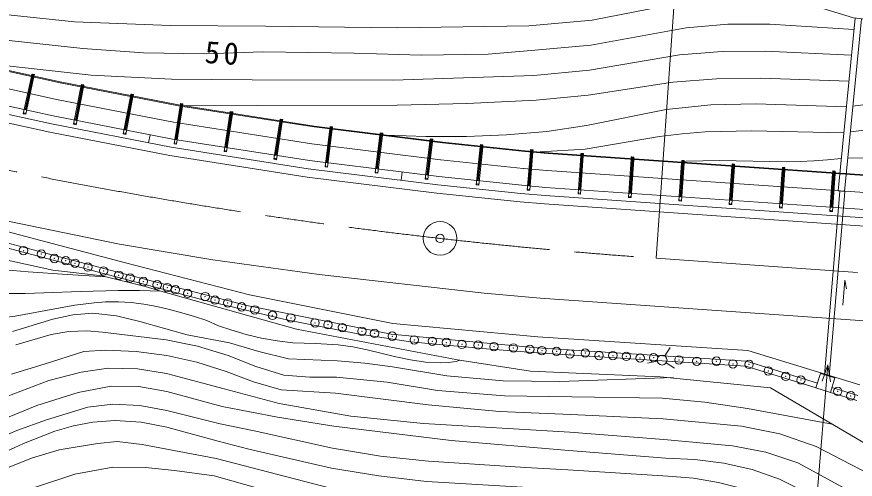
# Model space of a CAD drawing. Units: millimetres, scale not verified. Extents: x 40000 to 680000, y 20000 to 380000.
# Drawn here: x 333516 to 383341, y 259327 to 286784 of the extents above; entities that cross this region are included whole.
import ezdxf

# ---------------------------------------------------------------- set-up
doc = ezdxf.new("R2010")
doc.units = ezdxf.units.MM
doc.header["$LTSCALE"] = 1000
doc.header["$PDMODE"] = 32
doc.header["$PDSIZE"] = 500
doc.linetypes.add('CHAIN', pattern=[18.5, 12, -1.5, 3.5, -1.5])
for name, color, linetype, lineweight in [('M-BGD', 7, 'Continuous', 13), ('M-BMK', 2, 'CHAIN', 13), ('M-BMK-OTRS', 5, 'Continuous', 13), ('M-STR-HTXT', 7, 'Continuous', 13), ('M-STR-STRC', 7, 'Continuous', 13)]:
    doc.layers.add(name, color=color, linetype=linetype, lineweight=lineweight)
doc.styles.add('ＭＳ ゴシック', font='')
doc.styles.get('ＭＳ ゴシック').set_extended_font_data('MS Gothic')

msp = doc.modelspace()

# ---------------------------------------------------------------- linework, layer by layer
at = {"layer": 'M-BGD'}
for p, q in [((371510, 272447), (373608, 302373)), ((383246, 286727), (379844, 287751)), ((382324, 276449), (383331, 286702)), ((382702, 276412), (383710, 286670)), ((383246, 286727), (409120, 283521)), ((329487, 284367), (336100, 282917)), ((329250, 283334), (335885, 281879)), ((333905, 281028), (334390, 283241)), ((334012, 281261), (334443, 283229)), ((334051, 281252), (334482, 283220)), ((334051, 280996), (334536, 283209)), ((334390, 283241), (334421, 283382)), ((334415, 283240), (334445, 283377)), ((334513, 283219), (334415, 283240)), ((334445, 283377), (334421, 283382)), ((334567, 283350), (334445, 283377)), ((334480, 283311), (334491, 283365)), ((334483, 283326), (334487, 283325)), ((334484, 283310), (334496, 283364)), ((334496, 283364), (334491, 283365)), ((334513, 283219), (334543, 283356)), ((334536, 283209), (334567, 283350)), ((336099, 282917), (343137, 281551)), ((336896, 280404), (337328, 282628)), ((336998, 280639), (337382, 282617)), ((337037, 280632), (337421, 282610)), ((337043, 280376), (337475, 282599)), ((337328, 282628), (337355, 282770)), ((337353, 282628), (337380, 282765)), ((337451, 282609), (337353, 282628)), ((337502, 282742), (337355, 282770)), ((337416, 282700), (337426, 282754)), ((337419, 282715), (337423, 282714)), ((337420, 282699), (337431, 282753)), ((337431, 282753), (337426, 282754)), ((337451, 282609), (337478, 282746)), ((337475, 282599), (337502, 282742)), ((329026, 282354), (335682, 280895)), ((339841, 279833), (340273, 282056)), ((339943, 280068), (340327, 282046)), ((339982, 280060), (340366, 282038)), ((339988, 279804), (340420, 282028)), ((340273, 282056), (340300, 282199)), ((340298, 282056), (340325, 282194)), ((340396, 282037), (340298, 282056)), ((340325, 282194), (340300, 282199)), ((340423, 282175), (340325, 282194)), ((340361, 282129), (340371, 282183)), ((340364, 282143), (340368, 282142)), ((340365, 282128), (340376, 282182)), ((340376, 282182), (340371, 282183)), ((340396, 282037), (340423, 282175)), ((340420, 282028), (340448, 282170)), ((340423, 282175), (340448, 282170)), ((328917, 281881), (335584, 280420)), ((335885, 281879), (342935, 280511)), ((343135, 281552), (351190, 280292)), ((343220, 281488), (343243, 281631)), ((343267, 281627), (343243, 281631)), ((343246, 281489), (343267, 281627)), ((343391, 281608), (343267, 281627)), ((343306, 281564), (343314, 281618)), ((343308, 281578), (343312, 281577)), ((343310, 281563), (343319, 281617)), ((343319, 281617), (343314, 281618)), ((343344, 281473), (343366, 281612)), ((343368, 281465), (343391, 281608)), ((334051, 280996), (333905, 281028)), ((342870, 279250), (343220, 281488)), ((342963, 279488), (343275, 281479)), ((343003, 279482), (343314, 281473)), ((343018, 279227), (343368, 281465)), ((343344, 281473), (343246, 281489)), ((345834, 278786), (346184, 281024)), ((345927, 279025), (346238, 281016)), ((346184, 281024), (346207, 281167)), ((346355, 281144), (346207, 281167)), ((346210, 281025), (346231, 281164)), ((346308, 281010), (346210, 281025)), ((346270, 281100), (346278, 281154)), ((346272, 281114), (346276, 281114)), ((346274, 281099), (346283, 281153)), ((346283, 281153), (346278, 281154)), ((346308, 281010), (346330, 281148)), ((346332, 281001), (346355, 281144)), ((335682, 280895), (342779, 279517)), ((345967, 279019), (346278, 281009)), ((345982, 278763), (346332, 281001)), ((348798, 278323), (349148, 280560)), ((348891, 278561), (349202, 280552)), ((348931, 278555), (349242, 280546)), ((348946, 278300), (349296, 280537)), ((349148, 280560), (349171, 280704)), ((349195, 280700), (349171, 280704)), ((349174, 280562), (349195, 280700)), ((349272, 280546), (349174, 280562)), ((349294, 280684), (349195, 280700)), ((349234, 280636), (349242, 280690)), ((349236, 280651), (349240, 280650)), ((349238, 280636), (349247, 280690)), ((349247, 280690), (349242, 280690)), ((349272, 280546), (349294, 280684)), ((349294, 280684), (349319, 280681)), ((349296, 280537), (349319, 280681)), ((309512, 280216), (334954, 273504)), ((335584, 280420), (342696, 279039)), ((337043, 280376), (336896, 280404)), ((342971, 280504), (351042, 279242)), ((351190, 280292), (358830, 279343)), ((351839, 277878), (352118, 280126)), ((351924, 278120), (352173, 280119)), ((351964, 278115), (352212, 280114)), ((351988, 277860), (352267, 280108)), ((352118, 280126), (352136, 280270)), ((352285, 280252), (352136, 280270)), ((352144, 280128), (352161, 280267)), ((352243, 280116), (352144, 280128)), ((352201, 280205), (352208, 280259)), ((352203, 280219), (352207, 280219)), ((352206, 280204), (352212, 280258)), ((352212, 280258), (352208, 280259)), ((352243, 280116), (352260, 280255)), ((352267, 280108), (352285, 280252)), ((339988, 279804), (339841, 279833)), ((341343, 279302), (341435, 279778)), ((342779, 279517), (350903, 278246)), ((354816, 277509), (355095, 279757)), ((354902, 277750), (355150, 279750)), ((354941, 277745), (355190, 279745)), ((354965, 277490), (355244, 279738)), ((355095, 279757), (355113, 279900)), ((355262, 279882), (355113, 279900)), ((355121, 279758), (355138, 279897)), ((355220, 279746), (355121, 279758)), ((355178, 279835), (355185, 279889)), ((355180, 279850), (355185, 279849)), ((355183, 279834), (355190, 279889)), ((355190, 279889), (355185, 279889)), ((355220, 279746), (355237, 279885)), ((355244, 279738), (355262, 279882)), ((358072, 279387), (358090, 279531)), ((358239, 279513), (358090, 279531)), ((358098, 279389), (358115, 279528)), ((358155, 279466), (358162, 279520)), ((358160, 279465), (358167, 279519)), ((358167, 279519), (358162, 279520)), ((358197, 279377), (358214, 279516)), ((309270, 279297), (334712, 272586)), ((342696, 279039), (350836, 277766)), ((343018, 279227), (342870, 279250)), ((351042, 279242), (358700, 278291)), ((357793, 277139), (358072, 279387)), ((357879, 277381), (358127, 279380)), ((357919, 277376), (358167, 279375)), ((357942, 277121), (358221, 279369)), ((358197, 279377), (358098, 279389)), ((358157, 279480), (358162, 279480)), ((358221, 279369), (358239, 279513)), ((358829, 279344), (363720, 278833)), ((360820, 276808), (361056, 279061)), ((360901, 277051), (361110, 279055)), ((360941, 277047), (361150, 279051)), ((360970, 276793), (361205, 279045)), ((361056, 279061), (361071, 279205)), ((361220, 279189), (361071, 279205)), ((361081, 279063), (361096, 279202)), ((361180, 279053), (361081, 279063)), ((361137, 279141), (361143, 279195)), ((361139, 279156), (361143, 279155)), ((361142, 279140), (361147, 279195)), ((361147, 279195), (361143, 279195)), ((361180, 279053), (361195, 279192)), ((361205, 279045), (361220, 279189)), ((345982, 278763), (345834, 278786)), ((363719, 278833), (365105, 278715)), ((363848, 276499), (364041, 278755)), ((363924, 276743), (364096, 278751)), ((363964, 276740), (364136, 278747)), ((363998, 276486), (364190, 278743)), ((364041, 278755), (364053, 278900)), ((364203, 278887), (364053, 278900)), ((364066, 278758), (364078, 278898)), ((364166, 278750), (364066, 278758)), ((364121, 278837), (364126, 278891)), ((364122, 278852), (364127, 278851)), ((364125, 278837), (364130, 278891)), ((364130, 278891), (364126, 278891)), ((364166, 278750), (364178, 278889)), ((364190, 278743), (364203, 278887)), ((433141, 273971), (365104, 278715)), ((366876, 276271), (367033, 278530)), ((366948, 276516), (367088, 278526)), ((366988, 276513), (367128, 278524)), ((367025, 276260), (367183, 278520)), ((367033, 278530), (367043, 278675)), ((367043, 278675), (367193, 278664)), ((367059, 278533), (367068, 278673)), ((367158, 278526), (367059, 278533)), ((367112, 278613), (367116, 278668)), ((367113, 278628), (367117, 278627)), ((367120, 278667), (367116, 278668)), ((367116, 278613), (367120, 278667)), ((367158, 278526), (367168, 278666)), ((367183, 278520), (367193, 278664)), ((348946, 278300), (348798, 278323)), ((350903, 278246), (358595, 277292)), ((358719, 278289), (363610, 277779)), ((369868, 276062), (370026, 278321)), ((369941, 276308), (370081, 278318)), ((369981, 276305), (370121, 278315)), ((370018, 276052), (370176, 278311)), ((370026, 278321), (370036, 278466)), ((370061, 278464), (370036, 278466)), ((370051, 278325), (370061, 278464)), ((370151, 278318), (370051, 278325)), ((370161, 278457), (370061, 278464)), ((370105, 278404), (370109, 278459)), ((370106, 278419), (370110, 278419)), ((370109, 278404), (370113, 278459)), ((370113, 278459), (370109, 278459)), ((370151, 278318), (370161, 278457)), ((370161, 278457), (370186, 278456)), ((370176, 278311), (370186, 278456)), ((372861, 275853), (373019, 278113)), ((372933, 276099), (373074, 278109)), ((372973, 276096), (373114, 278106)), ((373011, 275843), (373168, 278102)), ((373019, 278113), (373029, 278257)), ((373178, 278247), (373029, 278257)), ((373044, 278116), (373054, 278256)), ((373144, 278109), (373044, 278116)), ((373097, 278196), (373101, 278250)), ((373098, 278210), (373103, 278210)), ((373106, 278250), (373101, 278250)), ((373102, 278195), (373106, 278250)), ((373144, 278109), (373154, 278249)), ((373168, 278102), (373178, 278247)), ((376011, 277904), (376022, 278049)), ((376047, 278047), (376022, 278049)), ((376037, 277907), (376047, 278047)), ((376171, 278038), (376047, 278047)), ((376090, 277987), (376094, 278042)), ((376098, 278041), (376094, 278042)), ((376095, 277987), (376098, 278041)), ((376137, 277900), (376146, 278040)), ((376161, 277894), (376171, 278038)), ((350836, 277766), (358540, 276810)), ((351988, 277860), (351839, 277878)), ((356350, 277082), (356410, 277563)), ((363629, 277777), (365015, 277659)), ((432818, 272931), (365030, 277657)), ((375854, 275645), (376011, 277904)), ((375926, 275890), (376066, 277900)), ((375966, 275887), (376106, 277898)), ((376004, 275634), (376161, 277894)), ((376137, 277900), (376037, 277907)), ((376091, 278002), (376096, 278001)), ((378847, 275436), (379004, 277695)), ((378919, 275681), (379059, 277692)), ((378959, 275679), (379099, 277689)), ((378996, 275425), (379154, 277685)), ((379004, 277695), (379014, 277840)), ((379164, 277830), (379014, 277840)), ((379029, 277699), (379039, 277838)), ((379129, 277692), (379029, 277699)), ((379083, 277778), (379087, 277833)), ((379084, 277793), (379088, 277793)), ((379087, 277778), (379091, 277833)), ((379091, 277833), (379087, 277833)), ((379129, 277692), (379139, 277831)), ((379154, 277685), (379164, 277830)), ((381997, 277487), (382007, 277631)), ((382032, 277630), (382007, 277631)), ((382022, 277490), (382032, 277630)), ((382157, 277621), (382032, 277630)), ((382076, 277570), (382079, 277624)), ((382077, 277584), (382081, 277584)), ((382084, 277624), (382079, 277624)), ((382080, 277569), (382084, 277624)), ((382122, 277483), (382132, 277623)), ((382147, 277476), (382157, 277621)), ((354965, 277490), (354816, 277509)), ((357942, 277121), (357793, 277139)), ((358595, 277292), (363524, 276777)), ((381839, 275227), (381997, 277487)), ((381912, 275473), (382052, 277483)), ((381952, 275470), (382092, 277480)), ((381989, 275217), (382147, 277476)), ((382122, 277483), (382022, 277490)), ((358540, 276810), (363478, 276294)), ((360970, 276793), (360820, 276808)), ((363524, 276777), (364945, 276656)), ((432848, 271921), (364945, 276656)), ((363478, 276294), (364907, 276172)), ((363998, 276486), (363848, 276499)), ((387809, 274575), (364907, 276172)), ((367025, 276260), (366876, 276271)), ((370018, 276052), (369868, 276062)), ((382420, 276413), (381505, 265529)), ((382719, 276388), (381799, 265440)), ((382324, 276449), (382702, 276412)), ((373011, 275843), (372861, 275853)), ((376004, 275634), (375854, 275645)), ((378996, 275425), (378847, 275436)), ((381989, 275217), (381839, 275227)), ((327889, 273459), (335661, 271741)), ((339976, 272172), (334954, 273504)), ((344654, 269963), (334712, 272586)), ((339976, 272172), (347342, 270266)), ((335661, 271741), (338587, 271409)), ((338587, 271409), (341149, 270760)), ((382724, 271146), (382599, 269652)), ((382724, 271146), (382832, 270636)), ((342075, 270484), (341149, 270760)), ((350146, 268236), (342075, 270484)), ((347342, 270266), (355863, 268575)), ((349548, 268786), (344654, 269963)), ((353783, 267956), (349548, 268786)), ((355863, 268575), (364489, 267772)), ((359701, 266423), (350146, 268236)), ((356908, 267490), (353783, 267956)), ((364489, 267772), (376962, 266974)), ((361439, 267067), (356908, 267490)), ((364428, 266824), (361439, 267067)), ((372022, 266649), (372336, 267145)), ((364428, 266824), (376833, 266030)), ((376962, 266974), (383616, 264932)), ((364048, 265742), (359701, 266423)), ((371578, 266337), (371006, 266209)), ((372112, 266244), (372608, 265930)), ((371759, 265413), (364048, 265742)), ((376833, 266030), (381010, 264748)), ((381009, 264743), (381269, 265601)), ((382127, 265340), (381269, 265601)), ((378300, 264760), (371759, 265413)), ((382127, 265340), (381866, 264483)), ((384685, 260989), (378300, 264760)), ((381009, 264743), (381866, 264483)), ((381867, 264485), (383444, 264001))]:
    msp.add_line(p, q, dxfattribs=at)
for points in [[(380958, 287416), (377325, 287828), (375500, 287868), (373688, 287749), (367713, 286591), (363945, 286245), (356130, 286120), (348310, 286219), (342623, 286261), (336947, 286484), (329589, 287264), (322034, 288067), (314458, 288626), (311618, 288815)], [(383265, 286030), (378268, 286350), (375771, 286344), (373292, 286133), (367632, 285104), (364089, 284774), (361526, 284569), (357548, 284505), (353564, 284634), (348137, 284704), (344661, 284594), (341050, 284650), (337444, 284899), (329193, 285792), (320479, 286558)], [(383115, 284497), (377995, 284747), (375437, 284726), (372896, 284517), (367551, 283616), (364233, 283301), (355876, 283023), (347507, 283036), (342717, 283084), (337940, 283312), (330609, 284121)], [(383200, 281481), (385364, 281755), (386438, 281941), (387502, 282173), (391517, 283303), (393170, 283660), (394844, 283920), (396532, 284100), (398227, 284223), (400738, 284317), (401992, 284308), (403245, 284249)], [(382964, 282966), (377722, 283144), (375104, 283107), (372500, 282902), (367470, 282129), (364377, 281831), (360252, 281626), (356122, 281546), (347849, 281518), (343459, 281501)], [(382899, 278415), (384010, 278388), (385124, 278422), (386229, 278534), (387315, 278743), (388249, 279013), (389169, 279338), (391003, 280011), (392887, 280533), (394819, 280859), (396787, 280995), (398781, 280945), (403214, 280478), (404304, 280424), (405377, 280450), (406430, 280582), (407459, 280847), (408371, 281216), (409252, 281673), (410559, 282520)], [(406190, 282157), (404280, 282390), (402359, 282538), (400433, 282602), (398503, 282583), (396674, 282489), (394852, 282311), (393045, 282037), (391259, 281656), (387418, 280626), (385245, 280219), (383050, 279949)], [(382814, 281433), (377442, 281625), (374762, 281564), (372105, 281285), (367372, 280330), (365009, 279976), (362628, 279769), (360235, 279680), (357832, 279680), (355489, 279758)], [(382663, 279902), (377170, 280018), (374430, 279946), (373066, 279839), (371709, 279670), (367295, 278926), (364625, 278756)], [(379247, 278167), (375274, 278246), (373289, 278205), (373175, 278199)], [(379247, 278167), (380065, 278193), (380882, 278233), (381699, 278291), (382513, 278369)], [(321675, 274605), (322637, 274062), (323630, 273572), (324650, 273146), (325695, 272796), (326654, 272550), (327627, 272361), (329597, 272087), (331898, 271841), (334199, 271641), (336502, 271481), (338807, 271353)], [(338119, 269804), (336959, 269654), (335787, 269446), (333431, 269016), (332264, 268874), (331113, 268834), (330547, 268866), (329987, 268937), (329436, 269055), (328893, 269222), (328399, 269425), (327917, 269663), (326593, 270459), (325282, 271263), (324190, 271804), (323058, 272272), (320771, 273165)], [(330695, 270471), (331798, 270388), (332902, 270354), (334008, 270357), (335116, 270387), (337333, 270479), (339549, 270537), (340813, 270524), (342075, 270484)], [(338119, 269804), (338794, 269858), (339556, 269868), (340317, 269820), (341077, 269723), (341834, 269583), (342586, 269409), (343332, 269209), (344072, 268989), (344803, 268757)], [(372538, 265366), (365791, 265122), (362423, 265162), (359077, 265457), (355834, 265992), (354207, 266227), (352568, 266353), (349655, 266469), (347901, 266915), (346156, 267434), (343637, 267894), (340837, 268684), (339442, 269031), (338038, 269178), (336850, 269081), (335654, 268823), (333254, 268095)], [(344803, 268757), (345507, 268438), (346243, 268188), (347149, 267925), (348064, 267703), (348988, 267535), (349922, 267431), (351276, 267382), (352620, 267313), (353485, 267187), (354341, 267005), (356048, 266587), (356914, 266407), (357795, 266283), (358700, 266244), (359162, 266265), (359633, 266318), (359842, 266401)], [(381967, 262595), (376941, 263535), (374412, 263897), (371874, 264132), (366495, 264222), (362495, 264270), (358521, 264596), (355531, 265082), (352516, 265394), (350937, 265390), (349387, 265506), (347716, 266015), (346070, 266679), (344253, 267235), (342394, 267608), (338612, 268058), (337678, 268131), (336609, 268089), (335552, 267913), (333458, 267313)], [(384156, 259651), (381029, 261266), (378858, 262012), (376588, 262477), (371922, 262907), (366437, 263168), (362194, 263353), (357964, 263735), (352463, 264434), (349220, 264639), (347580, 265113), (345960, 265725), (344210, 266273), (342424, 266667), (340612, 266906), (338783, 266989), (337508, 266910), (335143, 266154), (333209, 265568)], [(384545, 257744), (383016, 258615), (379933, 260302), (378032, 260932), (376046, 261312), (371970, 261683), (366380, 262115), (357690, 262640), (353367, 263075), (349110, 263827), (345841, 264688), (342419, 265609), (340690, 265887), (338955, 265922), (337338, 265690), (335423, 265181), (332492, 264079), (331014, 263590), (329497, 263282)], [(423274, 265125), (423108, 265103), (421844, 264922), (419054, 264473), (416326, 263797), (414355, 263037), (412443, 262108), (408685, 260078), (401491, 256512), (398277, 254793), (396631, 254036), (394921, 253451), (392698, 253054), (390412, 253024), (388143, 253349), (385968, 254015), (383947, 254981), (382016, 256114), (380093, 257256), (378099, 258247), (376686, 258758), (375223, 259136), (373732, 259385), (372231, 259510)], [(331834, 262536), (334703, 263705), (337167, 264469), (339126, 264854), (340777, 264827), (342427, 264529), (345722, 263652), (349002, 263015), (352356, 262468), (359326, 261633), (366320, 261022), (372085, 260570)], [(325838, 260924), (326698, 260473), (327624, 260224), (328673, 260255), (329714, 260544), (331763, 261468), (333519, 262210), (335276, 262853), (337736, 263595), (339228, 263781), (340834, 263703), (342429, 263414), (345604, 262618), (347615, 262196), (352285, 261163), (355127, 260701), (357992, 260389), (363751, 260019), (366258, 259886), (372231, 259510)], [(372085, 260570), (373809, 260490), (375529, 260275), (377215, 259899), (378837, 259336), (380663, 258420), (382427, 257365), (384198, 256331), (386048, 255480), (387063, 255160), (388109, 254930), (389178, 254788), (390261, 254730), (392435, 254854), (394558, 255278), (396247, 255834), (397877, 256524), (401061, 258077), (408132, 261388), (412126, 263481)], [(325454, 260032), (326355, 259481), (327335, 259152), (327986, 259130), (328644, 259237), (329942, 259674), (332098, 260611), (333917, 261444), (335786, 262179), (336896, 262502), (338031, 262721), (339346, 262817), (340899, 262707), (342438, 262411), (345485, 261586), (347313, 261117), (352221, 259978), (355036, 259518), (357873, 259199), (363577, 258849), (366197, 258750), (372376, 258450)], [(329760, 258677), (332904, 259991), (334450, 260596), (336036, 261064), (338316, 261448), (339479, 261560), (340976, 261381), (345367, 260553), (352156, 258793)], [(383621, 248992), (381792, 250534), (378161, 253702), (376296, 254865), (374320, 255656), (372818, 256112), (371291, 256423), (368692, 256536), (366073, 256478), (362511, 256694), (358951, 257030), (355501, 257217), (352092, 257622), (348889, 258508), (345249, 259521), (342889, 259851), (341157, 260018), (339233, 260045), (336957, 259624), (334739, 258885), (332964, 258278), (330466, 257718), (328422, 257298)]]:
    msp.add_lwpolyline(points, dxfattribs=at)
for centre, radius in [((334474, 283273), 38.1), ((334474, 283273), 33.9), ((337411, 282663), 38.1), ((337411, 282663), 33.9), ((340356, 282091), 38.1), ((340356, 282091), 33.9), ((343302, 281526), 38.1), ((343302, 281526), 33.9), ((333945, 281071), 10.7), ((334032, 281051), 10.7), ((346266, 281062), 38.1), ((346266, 281062), 33.9), ((349230, 280598), 38.1), ((349230, 280598), 33.9), ((336935, 280448), 10.7), ((337023, 280430), 10.7), ((352199, 280166), 38.1), ((352199, 280166), 33.9), ((339880, 279876), 10.7), ((339968, 279859), 10.7), ((355176, 279797), 38.1), ((355176, 279797), 33.9), ((342908, 279295), 10.7), ((342996, 279281), 10.7), ((358153, 279427), 38.1), ((358153, 279427), 33.9), ((361135, 279103), 38.1), ((361135, 279103), 33.9), ((345871, 278831), 10.7), ((345960, 278817), 10.7), ((364120, 278799), 38.1), ((364120, 278799), 33.9), ((367112, 278575), 38.1), ((367112, 278575), 33.9), ((348835, 278367), 10.7), ((348924, 278354), 10.7), ((370104, 278366), 38.1), ((370104, 278366), 33.9), ((373097, 278157), 38.1), ((373097, 278157), 33.9), ((351875, 277924), 10.7), ((351964, 277913), 10.7), ((354852, 277555), 10.7), ((354942, 277544), 10.7), ((376090, 277949), 38.1), ((376090, 277949), 33.9), ((379083, 277740), 38.1), ((379083, 277740), 33.9), ((382075, 277531), 38.1), ((382075, 277531), 33.9), ((357829, 277185), 10.7), ((357919, 277174), 10.7), ((360855, 276855), 10.7), ((360945, 276845), 10.7), ((363882, 276546), 10.7), ((363972, 276538), 10.7), ((366909, 276318), 10.7), ((366999, 276312), 10.7), ((369902, 276110), 10.7), ((369992, 276104), 10.7), ((372895, 275901), 10.7), ((372984, 275895), 10.7), ((375887, 275692), 10.7), ((375977, 275686), 10.7), ((378880, 275484), 10.7), ((378970, 275477), 10.7), ((381873, 275275), 10.7), ((381963, 275269), 10.7), ((358670, 273625), 1000), ((371865, 266401), 293)]:
    msp.add_circle(centre, radius, dxfattribs=at)
for p in [(358670, 273625), (333917, 272899), (334979, 272698), (335756, 272434), (336424, 272304), (336977, 272149), (337746, 271922), (338675, 271692), (339580, 271436), (340256, 271269), (341040, 271065), (341861, 270871), (342457, 270705), (342945, 270575), (343671, 270359), (344710, 270173), (345296, 269965), (346052, 269796), (346882, 269563), (347661, 269379), (348711, 269056), (349803, 268902), (351245, 268607), (352007, 268499), (352862, 268331), (354028, 268114), (354776, 267983), (355829, 267820), (357137, 267595), (358211, 267516), (359045, 267444), (359968, 267332), (360935, 267290), (361872, 267201), (363027, 267121), (364003, 267040), (364718, 266961), (365592, 266921), (367299, 266822), (366389, 266765), (368121, 266672), (368938, 266668), (369738, 266620), (370561, 266524), (371359, 266543), (372866, 266412), (373928, 266330), (375089, 266336), (376076, 266170), (377031, 266143), (378174, 265758), (379211, 265429), (380114, 265217), (382304, 264544), (383073, 264276)]:
    msp.add_point(p, dxfattribs=at)
at = {"layer": 'M-BMK'}
msp.add_line((371510, 272447), (494597, 263817), dxfattribs=at)
msp.add_arc((392492, 571712), 300000, 255.41679, 265.98947, dxfattribs=at)
at = {"layer": 'M-BMK-OTRS'}
for p, q in [((329475, 284318), (336090, 282868)), ((336090, 282868), (343127, 281502)), ((343127, 281502), (350134, 280406)), ((350134, 280406), (351183, 280242)), ((351183, 280242), (358824, 279294)), ((309347, 279587), (334788, 272876)), ((358824, 279294), (363714, 278783)), ((363714, 278783), (365101, 278665)), ((387982, 277069), (365101, 278665)), ((334788, 272876), (339812, 271543)), ((339812, 271543), (347197, 269632)), ((347197, 269632), (355769, 267931)), ((355769, 267931), (364428, 267125)), ((364447, 267123), (376888, 266328)), ((376888, 266328), (381097, 265035)), ((381954, 264772), (383499, 264298))]:
    msp.add_line(p, q, dxfattribs=at)
at = {"layer": 'M-STR-HTXT'}
for q in [(378203, 223196), (381379, 265144), (381877, 265104)]:
    msp.add_line((381710, 266121), q, dxfattribs=at)
at = {"layer": 'M-STR-STRC'}
for p, q in [((328806, 281394), (335483, 279930)), ((335483, 279930), (342609, 278547)), ((342609, 278547), (350766, 277271)), ((350766, 277271), (358483, 276313)), ((358483, 276313), (363431, 275797)), ((363431, 275797), (364869, 275674)), ((466876, 268571), (364869, 275674)), ((331864, 274877), (339613, 273293)), ((339613, 273293), (345161, 272354)), ((345161, 272354), (351477, 271488)), ((351477, 271488), (361285, 270370)), ((361285, 270370), (364626, 270071)), ((364626, 270071), (465583, 263005))]:
    msp.add_line(p, q, dxfattribs=at)

# ---------------------------------------------------------------- texts
at = {"layer": 'M-BGD', "insert": (345809, 284624), "char_height": 1320, "attachment_point": 5, "rotation": 356.496, "style": 'ＭＳ ゴシック'}
msp.add_mtext('\\T1.24;50', dxfattribs=at)

doc.saveas('drawing.dxf')
